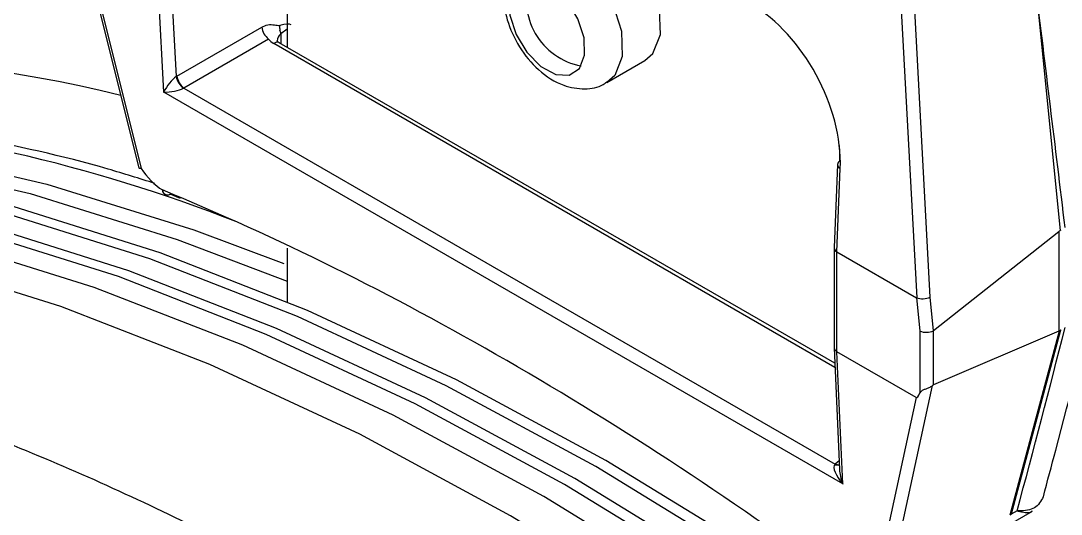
# Model space of a CAD drawing. Extents: x 16.5 to 113.1, y 4.4 to 84.5.
# Drawn here: x 80.689 to 81.75, y 69.129 to 69.633 of the extents above; entities that cross this region are included whole.
import ezdxf

# ---------------------------------------------------------------- set-up
doc = ezdxf.new("R2010")
doc.units = 0
doc.header["$MEASUREMENT"] = 0
doc.layers.add('OBJECT', color=7, linetype='CONTINUOUS')

msp = doc.modelspace()

# ---------------------------------------------------------------- linework, layer by layer
at = {"layer": 'OBJECT'}
for p, q in [((80.9603, 69.8332), (80.9603, 69.6059)), ((80.74, 69.7589), (80.8091, 69.4828)), ((80.7463, 69.7424), (80.8114, 69.4822)), ((81.583, 69.7129), (81.6024, 69.3503)), ((81.6161, 69.3509), (81.5967, 69.7133)), ((80.8344, 69.5601), (80.8273, 69.6957)), ((80.8408, 69.6955), (80.847, 69.5759)), ((81.7236, 69.669), (81.7487, 69.419)), ((80.8479, 69.5764), (80.9344, 69.6264)), ((80.9603, 69.6242), (80.9539, 69.6195)), ((80.9414, 69.6142), (80.8549, 69.5642)), ((80.9539, 69.6195), (80.9539, 69.6096)), ((81.519, 69.2792), (80.9467, 69.6096)), ((81.5188, 69.2834), (80.9523, 69.6104)), ((81.2863, 69.5698), (81.3252, 69.5923)), ((81.527, 69.1602), (80.8344, 69.5601)), ((80.8549, 69.5642), (81.5194, 69.1806)), ((81.5216, 69.4862), (81.5181, 69.4014)), ((81.521, 69.3972), (81.5245, 69.4822)), ((80.8514, 69.4514), (80.8409, 69.4559)), ((81.6197, 69.3168), (81.7475, 69.418)), ((81.7475, 69.418), (81.7475, 69.3163)), ((80.9603, 69.4007), (80.9603, 69.3462)), ((81.5181, 69.4012), (81.5181, 69.2993)), ((81.521, 69.3972), (81.6023, 69.3503)), ((81.521, 69.2952), (81.521, 69.3972)), ((81.521, 69.3972), (81.521, 69.3972)), ((81.6023, 69.3503), (81.6057, 69.3164)), ((81.6195, 69.3166), (81.6161, 69.3509)), ((81.6057, 69.3164), (81.6057, 69.253)), ((81.6197, 69.2615), (81.6197, 69.3168)), ((81.7475, 69.3163), (81.6197, 69.2615)), ((81.6978, 69.1288), (81.7481, 69.3166)), ((81.7492, 69.3171), (81.6989, 69.1294)), ((81.7481, 69.3166), (81.7492, 69.3171)), ((81.5181, 69.2992), (81.5236, 69.1751)), ((81.602, 69.2484), (81.521, 69.2952)), ((81.521, 69.2952), (81.521, 69.2952)), ((81.527, 69.1602), (81.521, 69.2952)), ((81.5736, 69.0535), (81.6186, 69.2608)), ((81.602, 69.2484), (81.5591, 69.0506)), ((81.5232, 69.1837), (81.5194, 69.1806)), ((81.6874, 69.1134), (81.7205, 69.1325)), ((81.7049, 69.1328), (81.6989, 69.1294))]:
    msp.add_line(p, q, dxfattribs=at)
at = {"layer": 'OBJECT', "flags": 128}
for points in [[(81.1938, 69.619), (81.2049, 69.6007), (81.2191, 69.5863), (81.2343, 69.5782), (81.2481, 69.5775), (81.2584, 69.5843), (81.2637, 69.5977), (81.2632, 69.6155), (81.2569, 69.635), (81.2458, 69.6534), (81.2316, 69.6678), (81.2165, 69.6759), (81.2027, 69.6766), (81.1923, 69.6698), (81.187, 69.6564), (81.1875, 69.6386), (81.1938, 69.619)], [(81.3252, 69.5923), (81.3333, 69.5994), (81.341, 69.6188), (81.3402, 69.6447), (81.3311, 69.6732)], [(81.2922, 69.6508), (81.3013, 69.6223), (81.3021, 69.5964), (81.2944, 69.577), (81.2865, 69.57)], [(80.0156, 69.5104), (80.1469, 69.5271), (80.283, 69.5311), (80.4235, 69.5222), (80.5678, 69.5006), (80.7152, 69.4663), (80.8651, 69.4195), (80.9568, 69.3852)], [(79.9986, 69.5006), (80.1299, 69.5173), (80.2661, 69.5213), (80.4066, 69.5124), (80.5508, 69.4908), (80.6982, 69.4565), (80.8481, 69.4097), (80.9603, 69.3672)], [(82.584, 67.9909), (82.4534, 68.1573), (82.3181, 68.3167), (82.1786, 68.4683), (82.0354, 68.6117), (81.8891, 68.7461), (81.7404, 68.871), (81.5898, 68.986), (81.438, 69.0905), (81.2855, 69.1841), (81.1331, 69.2665), (80.9812, 69.3373), (80.8307, 69.3962), (80.6819, 69.4429), (80.5357, 69.4774), (80.3925, 69.4994), (80.2529, 69.5089), (80.1176, 69.5058), (79.987, 69.4901)], [(82.5735, 67.9848), (82.4429, 68.1512), (82.3076, 68.3106), (82.168, 68.4623), (82.0248, 68.6056), (81.8786, 68.74), (81.7298, 68.8649), (81.5793, 68.9799), (81.4274, 69.0844), (81.275, 69.178), (81.1225, 69.2604), (80.9707, 69.3312), (80.8201, 69.3901), (80.6714, 69.4369), (80.5251, 69.4713), (80.3819, 69.4933), (80.2424, 69.5028), (80.1071, 69.4997), (79.9765, 69.484)], [(82.5523, 67.9726), (82.4217, 68.139), (82.2864, 68.2984), (82.1468, 68.45), (82.0036, 68.5933), (81.8574, 68.7277), (81.7086, 68.8527), (81.558, 68.9676), (81.4062, 69.0721), (81.2538, 69.1658), (81.1013, 69.2481), (80.9495, 69.3189), (80.7989, 69.3778), (80.6502, 69.4246), (80.5039, 69.4591), (80.3607, 69.4811), (80.2212, 69.4906), (80.0859, 69.4874), (79.9553, 69.4717)], [(82.5417, 67.9665), (82.4112, 68.1329), (82.2758, 68.2923), (82.1363, 68.4439), (81.9931, 68.5872), (81.8468, 68.7217), (81.6981, 68.8466), (81.5475, 68.9615), (81.3957, 69.0661), (81.2432, 69.1597), (81.0908, 69.2421), (80.939, 69.3129), (80.7884, 69.3718), (80.6397, 69.4185), (80.4934, 69.453), (80.3502, 69.475), (80.2107, 69.4845), (80.0753, 69.4813), (79.9448, 69.4657)], [(82.5302, 67.9414), (82.3989, 68.1097), (82.2627, 68.2709), (82.1222, 68.4242), (81.978, 68.5692), (81.8306, 68.705), (81.6807, 68.8313), (81.5288, 68.9474), (81.3758, 69.053), (81.222, 69.1474), (81.0683, 69.2305), (80.9152, 69.3017), (80.7634, 69.3608), (80.6135, 69.4076), (80.4661, 69.4419), (80.3219, 69.4635), (80.1814, 69.4724), (80.0452, 69.4684), (79.9139, 69.4517)], [(82.4962, 67.9218), (82.3649, 68.0901), (82.2288, 68.2513), (82.0883, 68.4046), (81.944, 68.5496), (81.7966, 68.6854), (81.6467, 68.8117), (81.4949, 68.9279), (81.3418, 69.0334), (81.1881, 69.1278), (81.0344, 69.2109), (80.8813, 69.2821), (80.7294, 69.3412), (80.5795, 69.3881), (80.4322, 69.4223), (80.2879, 69.4439), (80.1474, 69.4528), (80.0112, 69.4488), (79.8799, 69.4321)]]:
    msp.add_lwpolyline(points, dxfattribs=at)
at = {"layer": 'OBJECT'}
for centre, radius, start, end in [((81.273, 69.6545), 0.0689, 160.7331, 259.2615), ((80.9526, 69.6288), 0.0184, 187.4733, 232.5267), ((80.9663, 69.6259), 0.0137, 171.4806, 190.459), ((80.9419, 69.6183), 0.012, 5.4299, 25.1052), ((80.9502, 69.6058), 0.00516, 65.4856, 132.363), ((80.4361, 68.1065), 1.4929, 76.2634, 102.7844), ((80.8664, 69.5797), 0.0197, 190.9963, 232.7867), ((80.8661, 69.5788), 0.0184, 187.475, 232.525), ((80.3217, 67.9308), 1.6079, 68.6106, 102.3673), ((81.5258, 69.4857), 0.00424, 116.3458, 173.2631), ((81.5262, 69.4865), 0.00467, 183.5002, 248.2666), ((80.8375, 69.4598), 0.00438, 174.2114, 232.5207), ((80.839, 69.4608), 0.00587, 185.2579, 243.6886), ((80.8402, 69.4648), 0.01, 237.5368, 247.562), ((80.8382, 69.4605), 0.00532, 249.5869, 299.6856), ((81.5221, 69.1857), 0.00619, 240.2757, 281.9193), ((81.5225, 69.1866), 0.00673, 241.8562, 277.2369), ((81.6871, 69.1499), 0.0237, 296.8406, 299.984)]:
    msp.add_arc(centre, radius, start, end, dxfattribs=at)
for centre, major_axis, ratio, start_param, end_param in [((80.6392, 65.0944), (-1.5893, 16.547), 0.094708, 4.96788, 4.983392), ((81.4286, 69.5366), (-0.0623, 0.1198), 0.60894, 3.957684, 5.520884), ((80.8547, 69.564), (0.1099, 0.0644), 0.111287, 0.033531, 0.407542), ((80.9644, 69.6216), (0.025, 0.0021), 0.625176, 3.497121, 3.875055), ((80.965, 69.6138), (0.0149, 0.0022), 0.653323, 2.311991, 3.041267), ((80.8414, 69.5646), (0.009, 0.0124), 0.233872, 0.620161, 2.103819), ((80.8492, 69.5608), (0.0114, 0.0165), 0.62527, 0.924529, 0.978609), ((80.8414, 69.5646), (0.0154, 0.002), 0.262149, 4.20155, 5.685209), ((80.8556, 69.5564), (0.00655, 0.00768), 0.666013, 0.9947, 1.04878), ((81.4357, 69.5403), (-0.0574, 0.1112), 0.603746, 3.959299, 4.106767), ((80.8331, 69.4988), (-0.0269, 0.0422), 0.545295, 1.616102, 2.277933), ((81.3139, 66.6031), (-1.8185, 2.8489), 0.545295, 5.325383, 5.621715), ((81.6649, 70.2671), (-0.0762, 0.8519), 0.108827, 3.212847, 3.225936), ((81.6649, 70.2665), (-0.0807, 0.8484), 0.104683, 3.176312, 3.189403), ((81.5281, 69.4011), (0.01, -0.0002), 0.560564, 3.130229, 3.938354), ((81.593, 69.5185), (-0.0096, 0.1683), 0.040833, 3.114829, 3.121183), ((81.6094, 69.3542), (0.00997, 0.00077), 0.488179, 3.890606, 5.402688), ((81.6128, 69.3204), (0.01, 0.0005), 0.541019, 3.899966, 5.418402), ((81.6128, 69.3875), (-0.0063, 0.071), 0.108827, 3.186667, 3.212847), ((80.2225, 68.2219), (1.7697, 5.6286), 0.198355, 4.936908, 4.970599), ((81.6649, 69.0005), (0.0972, 0.3173), 0.221629, 0.178923, 0.18544), ((81.6649, 69.0008), (0.1011, 0.3198), 0.201902, 0.217224, 0.223734), ((81.5281, 69.2995), (0.01, 0.00022), 0.594123, 3.128475, 3.913873), ((81.6365, 69.3792), (0.0344, 0.1308), 0.060229, 3.125134, 3.425803), ((81.6128, 69.2352), (0.0081, 0.0264), 0.221629, 0.18544, 0.326042), ((81.5341, 69.1647), (-0.0149, 0.0157), 0.380974, 0.013228, 1.496887), ((81.5199, 69.1729), (0.00387, 0.00929), 0.470171, 0.81146, 0.86554), ((81.5341, 69.1647), (-0.0071, 0.0202), 0.382697, 0.901278, 1.66057)]:
    msp.add_ellipse(centre, major_axis=major_axis, ratio=ratio, start_param=start_param, end_param=end_param, dxfattribs=at)
for points, knots in [([(80.7592, 69.9536), (80.7548, 69.9513), (80.5242, 69.829), (80.2981, 69.6986), (80.0763, 69.5706)], [0, 0, 0, 0, 0.018764, 1, 1, 1, 1]), ([(80.7551, 69.9275), (80.7297, 69.9136), (80.6401, 69.8647), (80.4871, 69.7794), (80.296, 69.6717), (80.1692, 69.5988), (80.1058, 69.5624)], [0, 0, 0, 0, 0.116647, 0.411099, 0.705549, 1, 1, 1, 1]), ([(81.7883, 69.4757), (81.7798, 69.546), (81.7657, 69.663), (81.7511, 69.7798), (81.7452, 69.8264)], [0, 0, 0, 0, 0.60083, 1, 1, 1, 1]), ([(81.206, 69.7075), (81.2012, 69.7042), (81.1913, 69.6973), (81.1829, 69.6799), (81.1797, 69.6586), (81.1838, 69.633), (81.1962, 69.6055), (81.2163, 69.5812), (81.2397, 69.5662), (81.2628, 69.5625), (81.279, 69.5646), (81.2851, 69.5698), (81.2863, 69.5707)], [0, 0, 0, 0, 0.0814257, 0.1705054, 0.267606, 0.3844198, 0.5134636, 0.643788, 0.7827542, 0.8861308, 0.9785823, 1, 1, 1, 1]), ([(80.9344, 69.6264), (80.9365, 69.6273), (80.941, 69.6295), (80.9469, 69.6287), (80.9509, 69.6282), (80.9527, 69.6279)], [0, 0, 0, 0, 0.305419, 0.682483, 1, 1, 1, 1]), ([(80.9523, 69.6104), (80.9516, 69.611), (80.9501, 69.612), (80.95, 69.6125), (80.95, 69.6125), (80.95, 69.6125)], [0, 0, 0, 0, 0.429286, 0.884337, 1, 1, 1, 1]), ([(80.8254, 69.4668), (80.8095, 69.4719), (80.7459, 69.4919), (80.6365, 69.5155), (80.498, 69.5372), (80.3628, 69.5467), (80.2313, 69.5446), (80.1067, 69.532), (80.0283, 69.5146), (79.9905, 69.5063)], [0, 0, 0, 0, 0.053516, 0.213812, 0.373923, 0.533762, 0.693241, 0.852279, 1, 1, 1, 1]), ([(80.8114, 69.4822), (80.8113, 69.4822), (80.8109, 69.4822), (80.81, 69.4822), (80.8092, 69.4823), (80.8092, 69.4827), (80.8092, 69.4828)], [0, 0, 0, 0, 0.0248598, 0.2926549, 0.8052357, 1, 1, 1, 1]), ([(81.7316, 69.1472), (81.7358, 69.163), (81.7551, 69.2354), (81.7738, 69.3075), (81.7884, 69.3638)], [0, 0, 0, 0, 0.217981, 1, 1, 1, 1]), ([(82.1822, 68.0207), (82.1238, 68.0896), (82.0071, 68.2273), (81.8214, 68.4192), (81.6287, 68.5985), (81.4317, 68.7609), (81.2337, 68.9041), (81.0343, 69.0291), (80.8329, 69.1356), (80.6335, 69.2213), (80.4392, 69.2854), (80.2496, 69.3283), (80.0632, 69.3517), (79.9438, 69.3487), (79.8841, 69.3473)], [0, 0, 0, 0, 0.082347, 0.164694, 0.249433, 0.334172, 0.416519, 0.498866, 0.583605, 0.668344, 0.750089, 0.831834, 0.915917, 1, 1, 1, 1]), ([(81.6057, 69.253), (81.6063, 69.254), (81.6073, 69.2555), (81.6103, 69.2569), (81.6136, 69.2579), (81.6165, 69.2592), (81.618, 69.2604), (81.6186, 69.2608)], [0, 0, 0, 0, 0.2815028, 0.4771484, 0.6724625, 0.8784612, 1, 1, 1, 1]), ([(81.7315, 69.1472), (81.7291, 69.1428), (81.7246, 69.1343), (81.7126, 69.1328), (81.7056, 69.1328), (81.705, 69.1328), (81.7049, 69.1328)], [0, 0, 0, 0, 0.499315, 0.9569808, 0.9948279, 1, 1, 1, 1]), ([(81.7049, 69.1328), (81.705, 69.1328), (81.7056, 69.1327), (81.7074, 69.1322), (81.713, 69.1312), (81.7186, 69.1302), (81.72, 69.1328), (81.7202, 69.1332)], [0, 0, 0, 0, 0.00853, 0.081505, 0.262213, 0.88918, 1, 1, 1, 1])]:
    msp.add_open_spline(points, degree=3, knots=knots, dxfattribs=at)

doc.saveas('drawing.dxf')
